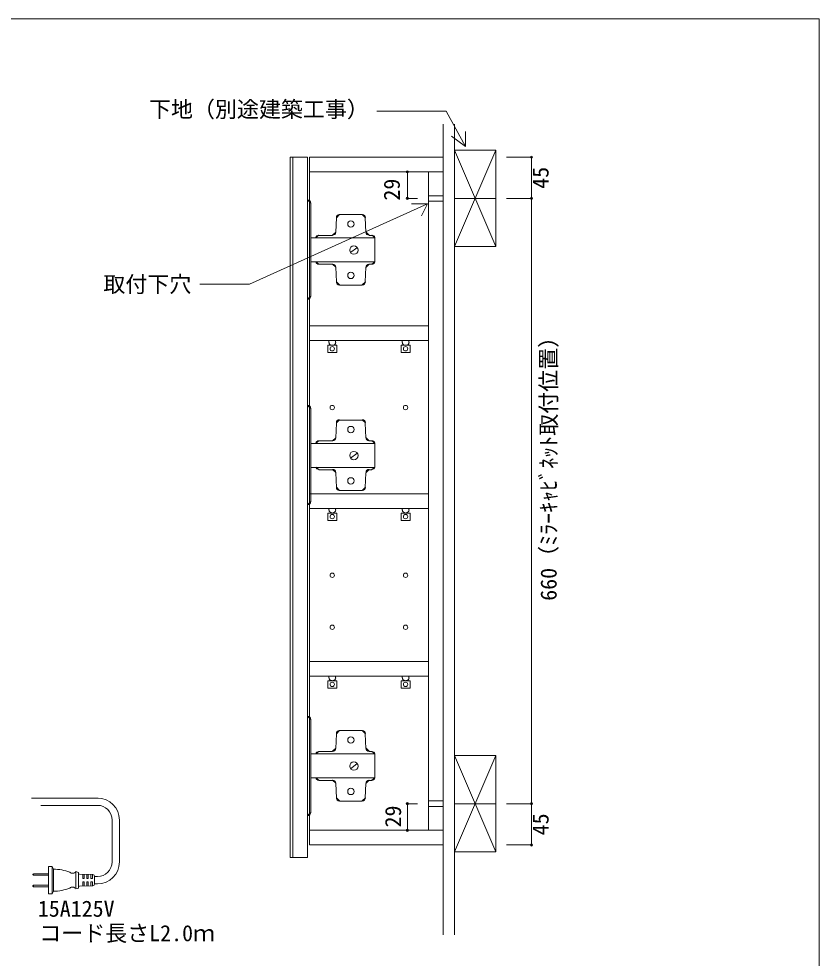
# Model space of a CAD drawing. Units: millimetres at full size, sheet at 1:6; details may follow other scales. Extents: x -1249 to 1249, y -827 to 827.
# Drawn here: x 375 to 1249, y -198 to 827 of the extents above; entities that cross this region are included whole.
import ezdxf
from ezdxf.enums import TextEntityAlignment as Align

# ---------------------------------------------------------------- set-up
doc = ezdxf.new("R2010")
doc.units = ezdxf.units.MM
doc.header["$LTSCALE"] = 6
doc.header["$PDMODE"] = 32
doc.header["$PDSIZE"] = 2.4
doc.layers.add('0-0_0', color=7, linetype='Continuous', lineweight=15)
doc.styles.add('ＭＳ ゴシック', font='')
doc.styles.get('ＭＳ ゴシック').set_extended_font_data('MS Gothic')

msp = doc.modelspace()

# ---------------------------------------------------------------- linework, layer by layer
at = {"layer": '0-0_0'}
for p, q in [((838.131, -172.873), (838.131, 711.361)), ((850.631, -172.873), (850.631, 711.361)), ((850.631, 683.018), (895.631, 578.018)), ((850.631, 578.018), (895.631, 683.018)), ((934.677, 675.518), (907.582, 675.518)), ((934.677, 675.518), (934.677, 630.518)), ((799.199, 659.505), (799.199, 630.518)), ((799.199, 659.505), (810.112, 659.505)), ((693.651, 625.478), (690.194, 628.935)), ((799.199, 630.518), (810.112, 630.518)), ((838.131, 633.518), (822.118, 633.518)), ((838.131, 627.518), (822.118, 627.518)), ((850.631, 630.518), (895.631, 630.518)), ((934.677, 630.518), (907.582, 630.518)), ((934.677, 630.518), (907.582, 630.518)), ((934.677, 630.518), (934.677, -29.907)), ((725.131, 612.922), (721.674, 609.465)), ((753.336, 609.465), (749.878, 612.922)), ((702.567, 590.358), (699.22, 587.766)), ((717.488, 590.358), (720.942, 593.659)), ((754.067, 593.659), (757.521, 590.358)), ((763.78, 587.766), (760.432, 590.358)), ((699.22, 561.289), (702.567, 558.696)), ((720.942, 555.396), (717.488, 558.696)), ((757.521, 558.696), (754.067, 555.396)), ((760.432, 558.696), (763.78, 561.289)), ((721.674, 539.59), (725.131, 536.133)), ((749.878, 536.133), (753.336, 539.59)), ((690.194, 520.484), (693.651, 523.941)), ((716.579, 470.261), (717.67, 470.261)), ((796.643, 470.261), (797.735, 470.261)), ((693.651, 401.296), (690.194, 404.754)), ((725.131, 389.105), (721.674, 385.647)), ((753.336, 385.647), (749.878, 389.105)), ((717.488, 366.177), (720.942, 369.477)), ((754.067, 369.477), (757.521, 366.177)), ((702.567, 366.177), (699.22, 363.584)), ((763.78, 363.584), (760.432, 366.177)), ((699.22, 337.472), (702.567, 334.879)), ((720.942, 331.579), (717.488, 334.879)), ((757.521, 334.879), (754.067, 331.579)), ((760.432, 334.879), (763.78, 337.472)), ((721.674, 315.409), (725.131, 311.952)), ((749.878, 311.952), (753.336, 315.409)), ((690.194, 296.303), (693.651, 299.76)), ((716.579, 287.204), (717.67, 287.204)), ((796.643, 287.204), (797.735, 287.204)), ((692.195, 242.077), (692.195, 254.087)), ((822.118, 242.077), (822.118, 254.087)), ((716.579, 104.147), (717.67, 104.147)), ((796.643, 104.147), (797.735, 104.147)), ((693.651, 62.113), (690.194, 65.571)), ((725.131, 49.922), (721.674, 46.464)), ((753.336, 46.464), (749.878, 49.922)), ((702.567, 26.994), (699.22, 24.401)), ((717.488, 27.358), (720.942, 30.658)), ((754.067, 30.658), (757.521, 27.358)), ((763.78, 24.401), (760.432, 26.994)), ((850.631, 22.593), (895.631, -82.407)), ((850.631, -82.407), (895.631, 22.593)), ((699.22, -1.711), (702.567, -4.304)), ((720.942, -7.604), (717.488, -4.304)), ((757.521, -4.304), (754.067, -7.604)), ((760.432, -4.304), (763.78, -1.711)), ((388.858, -23.683), (461.597, -23.683)), ((721.674, -23.41), (725.131, -26.868)), ((749.878, -26.868), (753.336, -23.41)), ((799.199, -58.894), (799.199, -29.907)), ((799.199, -29.907), (810.112, -29.907)), ((838.131, -26.907), (822.118, -26.907)), ((850.631, -29.907), (895.631, -29.907)), ((934.677, -29.907), (907.582, -29.907)), ((934.677, -29.907), (907.582, -29.907)), ((934.677, -74.907), (934.677, -29.907)), ((398.858, -31.683), (461.597, -31.683)), ((690.194, -42.881), (693.651, -39.423)), ((838.131, -32.907), (822.118, -32.907)), ((476.841, -47.683), (476.841, -93.404)), ((484.841, -47.683), (484.841, -93.404)), ((799.199, -58.894), (810.112, -58.894)), ((934.677, -74.907), (907.582, -74.907)), ((850.631, -82.407), (895.631, -82.407)), ((407.297, -98.319), (407.297, -113.32)), ((411.297, -98.319), (407.297, -98.319)), ((411.297, -98.319), (412.813, -101.32)), ((411.297, -113.32), (411.297, -98.319)), ((412.813, -101.32), (412.813, -113.32)), ((391.134, -106.235), (390.296, -106.72)), ((390.296, -106.72), (390.296, -107.22)), ((390.296, -107.22), (391.134, -107.705)), ((407.297, -106.235), (391.134, -106.235)), ((391.134, -106.235), (391.134, -107.705)), ((391.134, -107.705), (407.297, -107.705)), ((437.297, -103.77), (437.297, -113.32)), ((440.297, -104.77), (437.297, -103.77)), ((440.297, -113.32), (440.297, -104.77)), ((455.883, -107.237), (441.278, -106.611)), ((444.798, -111.57), (444.798, -106.762)), ((446.298, -111.57), (444.798, -111.57)), ((446.298, -106.826), (446.298, -111.57)), ((449.298, -111.57), (449.298, -106.955)), ((450.798, -111.57), (449.298, -111.57)), ((450.798, -107.019), (450.798, -111.57)), ((453.798, -111.57), (453.798, -107.148)), ((455.298, -111.57), (453.798, -111.57)), ((455.298, -107.212), (455.298, -111.57)), ((457.798, -113.32), (457.798, -109.235)), ((460.841, -109.404), (457.798, -109.404)), ((390.296, -119.42), (391.134, -118.935)), ((390.296, -119.92), (390.296, -119.42)), ((391.134, -120.405), (390.296, -119.92)), ((391.134, -118.935), (407.297, -118.935)), ((391.134, -120.405), (391.134, -118.935)), ((407.297, -120.405), (391.134, -120.405)), ((407.297, -113.32), (407.297, -128.32)), ((411.297, -128.32), (411.297, -113.32)), ((412.813, -113.32), (412.813, -125.32)), ((437.297, -113.32), (437.297, -122.87)), ((437.297, -122.87), (440.297, -121.87)), ((440.297, -121.87), (440.297, -113.32)), ((441.278, -120.028), (455.883, -119.402)), ((444.798, -115.07), (444.798, -119.877)), ((446.298, -115.07), (444.798, -115.07)), ((446.298, -119.813), (446.298, -115.07)), ((449.298, -115.07), (449.298, -119.684)), ((450.798, -115.07), (449.298, -115.07)), ((450.798, -119.62), (450.798, -115.07)), ((453.798, -115.07), (453.798, -119.491)), ((455.298, -115.07), (453.798, -115.07)), ((455.298, -119.427), (455.298, -115.07)), ((457.798, -117.404), (457.798, -113.32)), ((460.841, -117.404), (457.798, -117.404)), ((407.297, -128.32), (411.297, -128.32)), ((411.297, -128.32), (412.813, -125.32))]:
    msp.add_line(p, q, dxfattribs=at)
at = {"layer": '0-0_0', "lineweight": 18}
msp.add_lwpolyline([(-1249.379, -826.86), (1248.863, -826.86), (1248.863, 826.506), (-1249.379, 826.506)], close=True, dxfattribs=at)
at = {"layer": '0-0_0'}
for points in [[(862.61, 687.322), (841.433, 725.708), (765.932, 725.708)], [(862.61, 703.693), (862.61, 687.322), (847.549, 698.454)], [(690.052, 520.12), (690.052, 628.571), (690.052, 520.12)], [(693.651, 625.296), (693.651, 523.759), (693.651, 625.296)], [(821.193, 624.6), (626.722, 536.898), (572.717, 536.898)], [(814.645, 611.503), (821.193, 624.6), (803.731, 624.6)], [(721.674, 609.283), (720.946, 593.634), (721.674, 609.283)], [(749.696, 612.922), (724.949, 612.922), (749.696, 612.922)], [(753.7, 593.634), (752.972, 609.283), (753.7, 593.634)], [(717.307, 589.994), (702.385, 589.994), (717.307, 589.994)], [(760.25, 589.994), (757.339, 589.994), (760.25, 589.994)], [(736.959, 571.434), (743.873, 576.529), (736.959, 571.434)], [(717.307, 558.696), (702.385, 558.696), (717.307, 558.696)], [(721.674, 539.408), (720.946, 555.421), (721.674, 539.408)], [(753.7, 555.421), (752.972, 539.408), (753.7, 555.421)], [(760.25, 558.696), (757.339, 558.696), (760.25, 558.696)], [(749.696, 535.769), (724.949, 535.769), (749.696, 535.769)], [(720.582, 473.173), (720.582, 475.356), (713.303, 475.356), (713.303, 473.173)], [(800.647, 473.173), (800.647, 475.356), (793.368, 475.356), (793.368, 473.173)], [(690.052, 295.939), (690.052, 404.39), (690.052, 295.939)], [(693.651, 401.115), (693.651, 299.578), (693.651, 401.115)], [(721.674, 385.466), (720.946, 369.453), (721.674, 385.466)], [(749.696, 388.741), (724.949, 388.741), (749.696, 388.741)], [(753.7, 369.453), (752.972, 385.466), (753.7, 369.453)], [(717.307, 366.177), (702.385, 366.177), (717.307, 366.177)], [(760.25, 366.177), (757.339, 366.177), (760.25, 366.177)], [(736.959, 347.253), (743.873, 352.348), (736.959, 347.253)], [(717.307, 334.515), (702.385, 334.515), (717.307, 334.515)], [(721.674, 315.227), (720.946, 331.24), (721.674, 315.227)], [(753.7, 331.24), (752.972, 315.227), (753.7, 331.24)], [(760.25, 334.515), (757.339, 334.515), (760.25, 334.515)], [(749.696, 311.952), (724.949, 311.952), (749.696, 311.952)], [(720.582, 290.48), (720.582, 292.299), (713.303, 292.299), (713.303, 290.48)], [(800.647, 290.48), (800.647, 292.299), (793.368, 292.299), (793.368, 290.48)], [(720.582, 107.423), (720.582, 109.242), (713.303, 109.242), (713.303, 107.423)], [(800.647, 107.423), (800.647, 109.242), (793.368, 109.242), (793.368, 107.423)], [(690.052, -42.881), (690.052, 65.571), (690.052, -42.881)], [(693.651, 61.931), (693.651, -39.605), (693.651, 61.931)], [(721.674, 46.282), (720.946, 30.269), (721.674, 46.282)], [(749.696, 49.922), (724.949, 49.922), (749.696, 49.922)], [(753.7, 30.269), (752.972, 46.282), (753.7, 30.269)], [(717.307, 26.994), (702.385, 26.994), (717.307, 26.994)], [(760.25, 26.994), (757.339, 26.994), (760.25, 26.994)], [(895.631, -82.407), (895.631, 22.593), (850.631, 22.593), (850.631, -82.407)], [(736.959, 8.07), (743.873, 13.529), (736.959, 8.07)], [(717.307, -4.668), (702.385, -4.668), (717.307, -4.668)], [(721.674, -23.592), (720.946, -7.943), (721.674, -23.592)], [(753.7, -7.943), (752.972, -23.592), (753.7, -7.943)], [(760.25, -4.668), (757.339, -4.668), (760.25, -4.668)], [(749.696, -27.232), (724.949, -27.232), (749.696, -27.232)]]:
    msp.add_lwpolyline(points, dxfattribs=at)
for points in [[(850.631, 578.018), (895.631, 578.018), (895.631, 683.018), (850.631, 683.018)], [(674.039, 675.518), (674.039, -88.736), (671.127, -88.736), (671.127, 675.518), (690.052, 675.518), (690.052, -88.736), (674.039, -88.736)], [(838.131, 659.505), (838.131, 675.518), (692.195, 675.518), (692.195, 659.505)], [(838.131, -74.907), (838.131, 675.518), (692.195, 675.518), (692.195, -74.907)], [(838.131, 659.505), (822.118, 659.505), (822.118, -58.894), (838.131, -58.894)], [(693.651, 587.447), (763.526, 587.447), (763.526, 561.244), (693.651, 561.244), (763.526, 561.244), (763.526, 587.447)], [(822.118, 475.356), (822.118, 491.369), (692.195, 491.369), (692.195, 475.356)], [(722.038, 470.261), (722.038, 462.255), (712.211, 462.255), (712.211, 470.261)], [(802.102, 470.261), (802.102, 462.255), (792.276, 462.255), (792.276, 470.261)], [(693.651, 363.266), (763.526, 363.266), (763.526, 337.063), (693.651, 337.063), (763.526, 337.063), (763.526, 363.266)], [(822.118, 292.299), (822.118, 308.312), (692.195, 308.312), (692.195, 292.299)], [(722.038, 287.204), (722.038, 279.198), (712.211, 279.198), (712.211, 287.204)], [(802.102, 287.204), (802.102, 279.198), (792.276, 279.198), (792.276, 287.204)], [(822.118, 109.242), (822.118, 125.255), (692.195, 125.255), (692.195, 109.242)], [(722.038, 104.147), (722.038, 96.141), (712.211, 96.141), (712.211, 104.147)], [(802.102, 104.147), (802.102, 96.141), (792.276, 96.141), (792.276, 104.147)], [(693.651, 24.447), (763.526, 24.447), (763.526, -1.756), (693.651, -1.756), (763.526, -1.756), (763.526, 24.447)], [(838.131, -74.907), (838.131, -58.894), (692.195, -58.894), (692.195, -74.907)]]:
    msp.add_lwpolyline(points, close=True, dxfattribs=at)
for centre, radius in [((737.505, 602.55), 3.457), ((737.505, 602.55), 3.457), ((740.78, 574.163), 4.549), ((740.78, 574.163), 4.549), ((737.505, 546.505), 3.457), ((737.505, 546.505), 3.457), ((717.125, 466.44), 2.365), ((717.125, 466.44), 2.365), ((797.189, 466.44), 2.365), ((797.189, 466.44), 2.365), ((717.125, 402.388), 2.365), ((797.189, 402.388), 2.365), ((737.505, 378.369), 3.457), ((737.505, 378.369), 3.457), ((740.78, 349.982), 4.549), ((740.78, 349.982), 4.549), ((737.505, 322.324), 3.457), ((737.505, 322.324), 3.457), ((717.125, 283.383), 2.365), ((717.125, 283.383), 2.365), ((797.189, 283.383), 2.365), ((797.189, 283.383), 2.365), ((717.125, 219.331), 2.365), ((797.189, 219.331), 2.365), ((717.125, 162.558), 2.365), ((797.189, 162.558), 2.365), ((717.125, 100.326), 2.365), ((717.125, 100.326), 2.365), ((797.189, 100.326), 2.365), ((797.189, 100.326), 2.365), ((737.505, 39.55), 3.457), ((737.505, 39.55), 3.457), ((740.78, 11.163), 4.549), ((740.78, 11.163), 4.549), ((737.505, -16.496), 3.457), ((737.505, -16.496), 3.457)]:
    msp.add_circle(centre, radius, dxfattribs=at)
for centre, radius, start, end in [((690.194, 625.478), 3.457, 359.99996, 90.00004), ((725.131, 609.465), 3.457, 89.99996, 180.00004), ((749.878, 609.465), 3.457, 359.99996, 90.00004), ((702.567, 586.901), 3.457, 90, 165.52001), ((717.488, 593.816), 3.457, 269.99997, 357.39629), ((757.521, 593.816), 3.457, 182.60371, 270.00003), ((760.432, 586.901), 3.457, 14.47999, 90), ((702.567, 562.154), 3.457, 194.47999, 270), ((717.488, 555.239), 3.457, 2.60371, 90.00003), ((757.521, 555.239), 3.457, 89.99997, 177.39629), ((760.432, 562.154), 3.457, 270, 345.52001), ((725.131, 539.59), 3.457, 179.99996, 270.00004), ((749.878, 539.59), 3.457, 269.99996, 0.00004), ((690.194, 523.941), 3.457, 269.99996, 0.00004), ((716.761, 473.355), 3.093, 180, 270), ((717.852, 473.355), 3.093, 270, 360), ((796.825, 473.355), 3.093, 180, 270), ((797.917, 473.355), 3.093, 270, 360), ((690.194, 401.296), 3.457, 359.99996, 90.00004), ((725.131, 385.647), 3.457, 89.99996, 180.00004), ((749.878, 385.647), 3.457, 359.99996, 90.00004), ((717.488, 369.635), 3.457, 269.99997, 357.39629), ((757.521, 369.635), 3.457, 182.60371, 270.00003), ((702.567, 362.72), 3.457, 90, 165.52001), ((760.432, 362.72), 3.457, 14.47999, 90), ((702.567, 338.337), 3.457, 194.47999, 270), ((717.488, 331.422), 3.457, 2.60371, 90.00003), ((757.521, 331.422), 3.457, 89.99997, 177.39629), ((760.432, 338.337), 3.457, 270, 345.52001), ((725.131, 315.409), 3.457, 179.99996, 270.00004), ((749.878, 315.409), 3.457, 269.99996, 0.00004), ((690.194, 299.76), 3.457, 269.99996, 0.00004), ((716.761, 290.662), 3.093, 180, 270), ((717.852, 290.662), 3.093, 270, 360), ((796.825, 290.662), 3.093, 180, 270), ((797.917, 290.662), 3.093, 270, 360), ((716.761, 107.605), 3.093, 180, 270), ((717.852, 107.605), 3.093, 270, 360), ((796.825, 107.605), 3.093, 180, 270), ((797.917, 107.605), 3.093, 270, 360), ((690.194, 62.113), 3.457, 359.99996, 90.00004), ((725.131, 46.464), 3.457, 89.99996, 180.00004), ((749.878, 46.464), 3.457, 359.99996, 90.00004), ((702.567, 23.537), 3.457, 90, 165.52001), ((717.488, 30.815), 3.457, 269.99997, 357.39629), ((757.521, 30.815), 3.457, 182.60371, 270.00003), ((760.432, 23.537), 3.457, 14.47999, 90), ((702.567, -0.847), 3.457, 194.47999, 270), ((717.488, -7.761), 3.457, 2.60371, 90.00003), ((757.521, -7.761), 3.457, 89.99997, 177.39629), ((760.432, -0.847), 3.457, 270, 345.52001), ((460.841, -47.683), 24, 0, 90), ((725.131, -23.41), 3.457, 179.99996, 270.00004), ((749.878, -23.41), 3.457, 269.99996, 0.00004), ((460.841, -47.683), 16, 0, 90), ((690.194, -39.423), 3.457, 269.99996, 0.00004), ((413.059, -148.695), 47.376, 68.23994, 90.29713), ((460.841, -93.404), 16, 270, 0), ((460.841, -93.404), 24, 270, 0), ((433.574, -101.447), 4.388, 227.73286, 328.04878), ((441.297, -105.612), 1, 179.43862, 268.87534), ((455.798, -109.235), 2, 0, 87.54598), ((413.059, -77.944), 47.376, 269.70287, 291.76006), ((433.574, -125.192), 4.388, 31.95122, 132.26714), ((441.297, -121.028), 1, 91.12466, 180.56138), ((455.798, -117.404), 2, 272.45402, 0)]:
    msp.add_arc(centre, radius, start, end, dxfattribs=at)
for p in [(934.677, 675.518), (799.199, 659.505), (799.199, 630.518), (934.677, 630.518), (799.199, -29.907), (934.677, -29.907), (799.199, -58.894), (934.677, -74.907)]:
    msp.add_point(p, dxfattribs=at)

# ---------------------------------------------------------------- texts
at = {"layer": '0-0_0', "style": 'ＭＳ ゴシック'}
for s, p in [('下地（別途建築工事）', (517.12, 713.7)), ('取付下穴', (467.276, 522.79)), ('15A125V', (395.718, -158.495)), ('コード長さL2.0ｍ', (397.313, -185.208))]:
    msp.add_text(s, height=17.6, dxfattribs=at).set_placement(p, align=Align.BOTTOM_LEFT)
for s, p in [('45', (958.677, 641.018)), ('29', (796.268, 628.151)), ('660（ﾐﾗｰｷｬﾋﾞﾈｯﾄ取付位置）', (967.455, 191.527)), ('29', (797.656, -55.803)), ('45', (958.677, -64.407))]:
    msp.add_text(s, height=17.6, rotation=90, dxfattribs=at).set_placement(p, align=Align.BOTTOM_LEFT)

doc.saveas('drawing.dxf')
